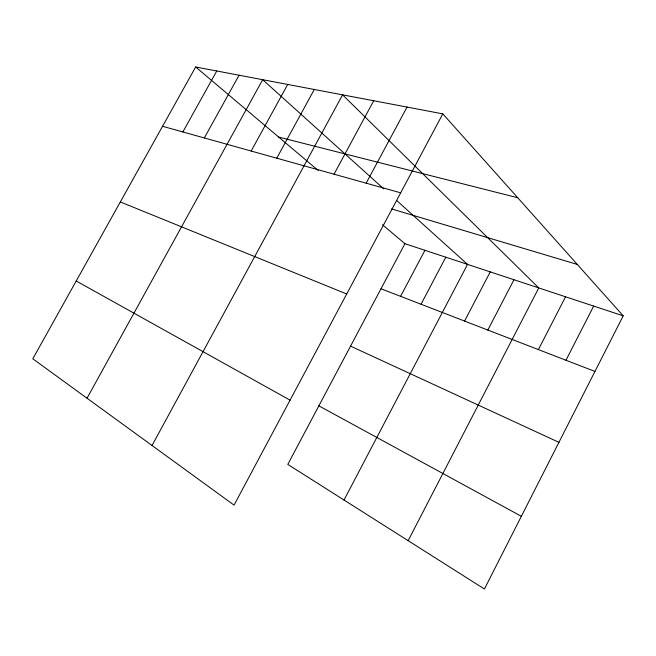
<?xml version="1.0" encoding="UTF-8"?>
<svg xmlns="http://www.w3.org/2000/svg" width="656" height="656" viewBox="0 0 656 656"><rect width="100%" height="100%" fill="white"/><g stroke="black" fill="none" stroke-linecap="round" stroke-linejoin="round"><path stroke-width="0.98" d="M442.808 113.857L234.061 505.128L32.8 358.791L195.652 66.986L442.808 113.857L623.2 315.839L484.415 589.014L287.795 464.399L404.924 243.688L382.489 224.746M565.972 360.251L593.664 306.073M538.404 349.599L565.554 296.783M408.155 540.683L538.773 287.935L342.596 94.849L152.044 445.498M487.826 330.058L513.96 279.735M464.579 321.071L490.245 271.887M344.023 500.036L467.539 264.384L396.552 200.383M421.029 304.245L445.793 257.201M400.595 296.348L424.94 250.305M366.163 183.18L407.04 107.076M334.027 174.201L373.715 100.753M276.766 158.194L314.298 89.487M251.158 151.036L287.713 84.444M87.035 398.225L262.679 79.696L383.694 188.805M204.328 137.949L239.063 75.219M182.86 131.954L216.759 70.987M278.652 137.063L517.748 197.759M162.565 126.28L400.677 192.823M391.616 208.936L577.288 264.434M404.924 243.688L623.2 315.839M380.997 288.771L594.951 371.444M120.335 201.95L346.704 293.995M350.558 346.13L558.937 442.333M318.873 405.843L521.356 516.305M76.219 280.998L290.067 400.16M195.652 66.986L318.193 170.453"/></g></svg>
